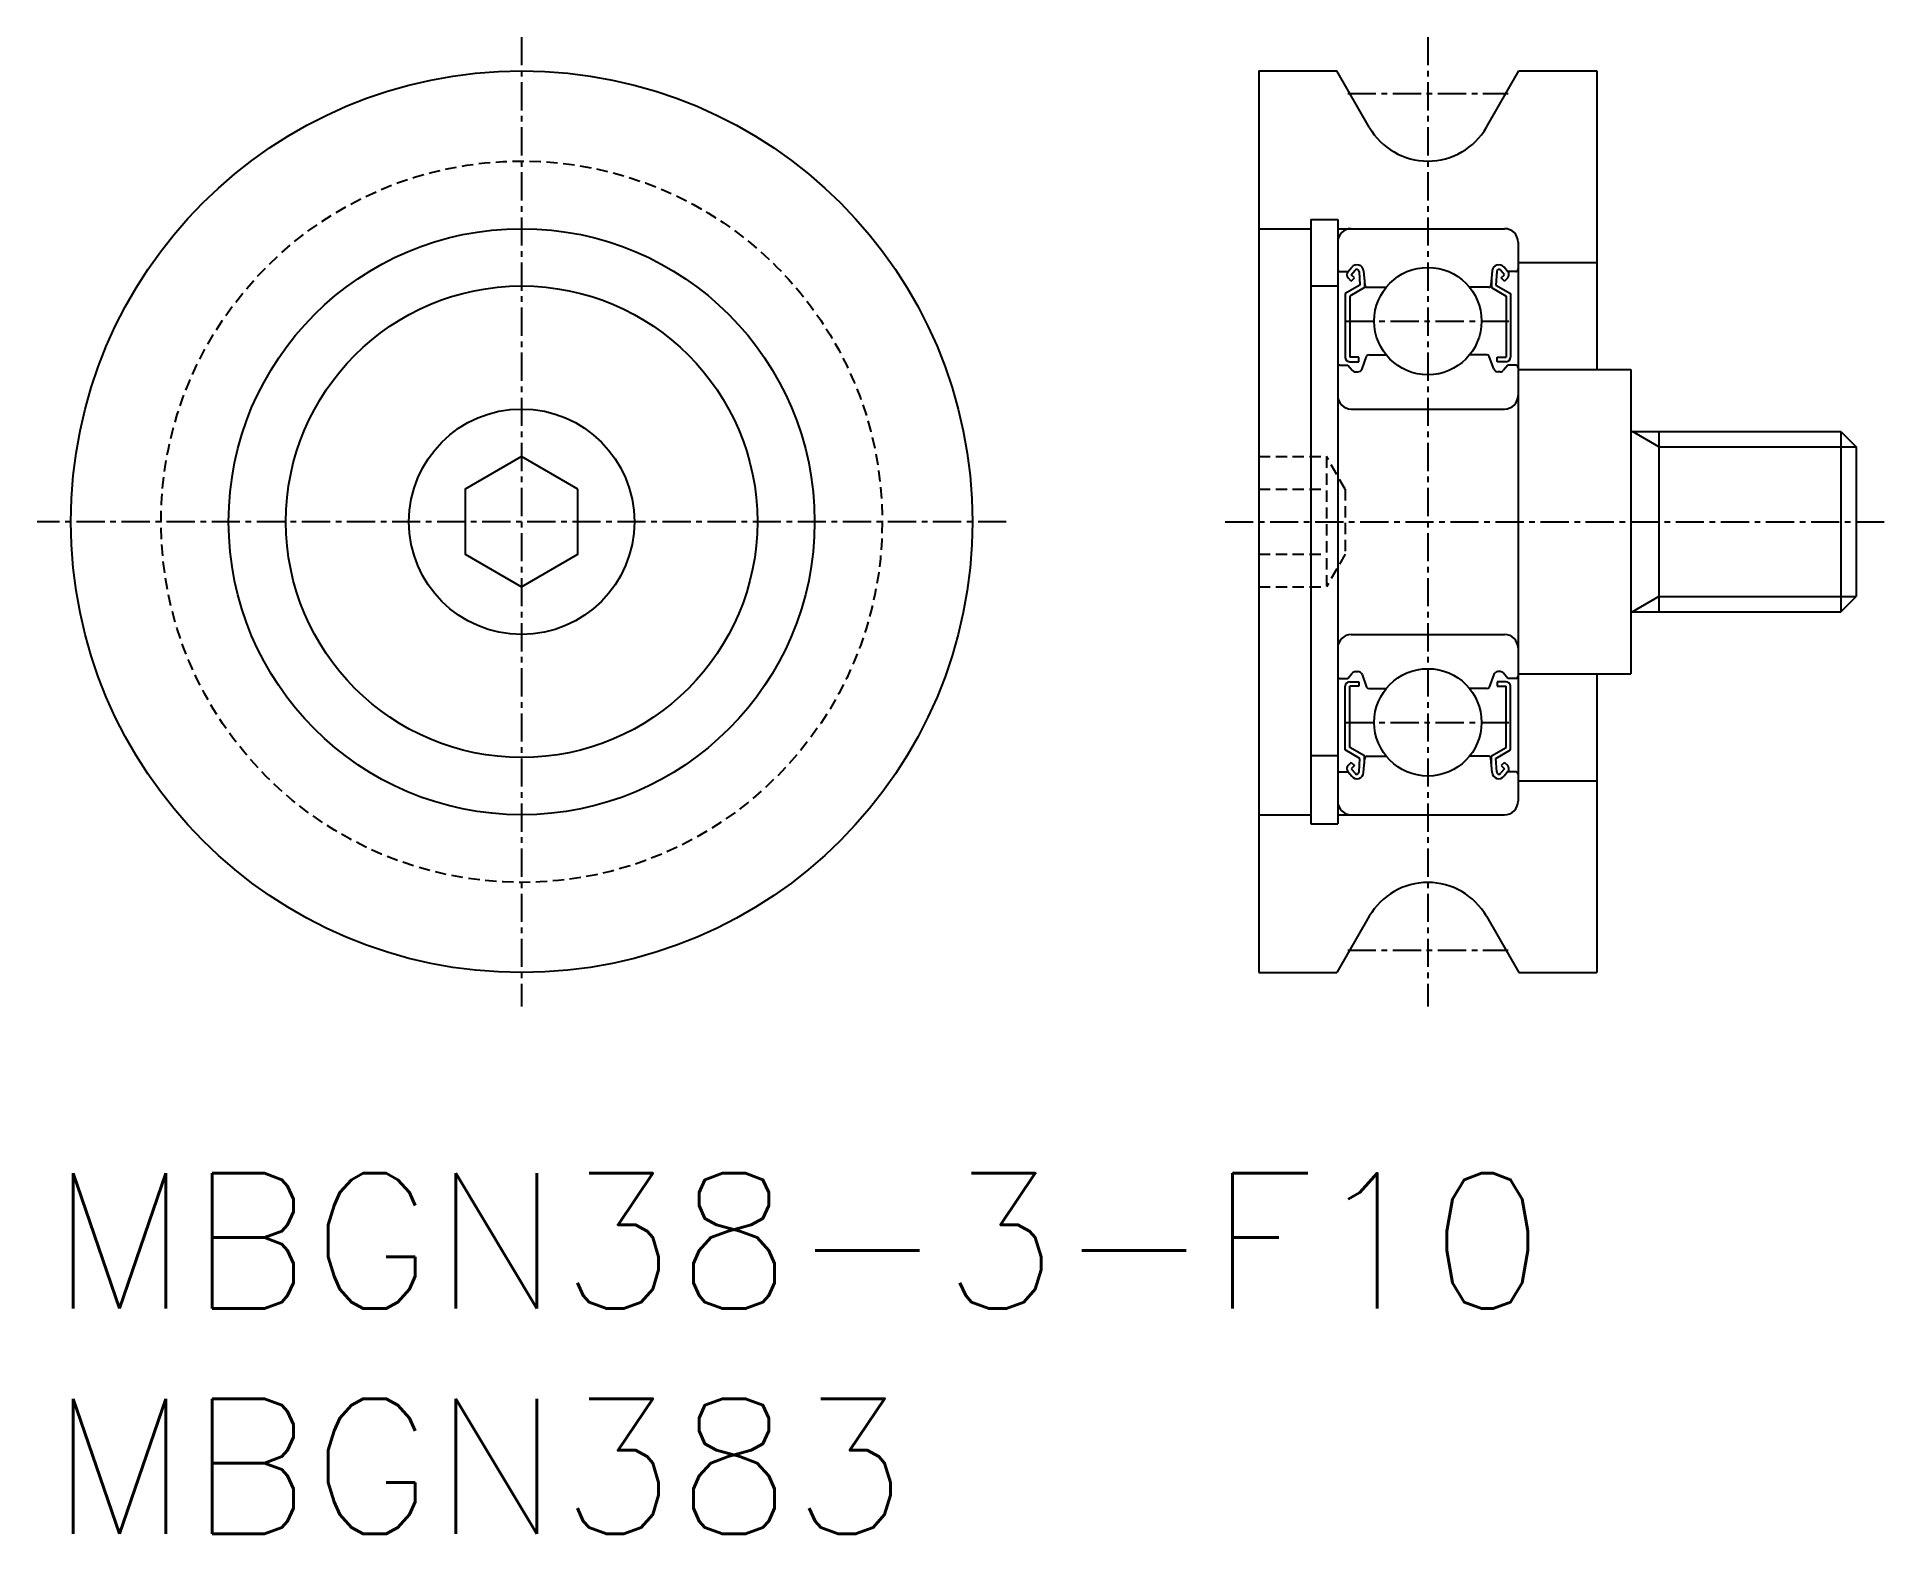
# Model space of a CAD drawing. Extents: x 1.9 to 84.1, y -3.8 to 62.7.
import ezdxf

# ---------------------------------------------------------------- set-up
doc = ezdxf.new("R2010")
doc.units = 0
doc.linetypes.add('CENTER', pattern=[2, 1.25, -0.25, 0.25, -0.25])
doc.linetypes.add('DASHED', pattern=[0.75, 0.5, -0.25])
doc.layers.get('0').update_dxf_attribs({"linetype": 'CONTINUOUS'})
doc.layers.add('CENTER', color=1, linetype='CENTER')
doc.styles.get("Standard").update_dxf_attribs({"font": 'txt.shx', "bigfont": 'bigfont.shx'})

msp = doc.modelspace()

# ---------------------------------------------------------------- linework, layer by layer
at = {"color": 7, "linetype": 'CONTINUOUS'}
for p, q in [((56.131, 61.152), (56.131, 21.152)), ((56.131, 61.152), (59.59, 61.152)), ((61.033, 58.652), (59.59, 61.152)), ((66.23, 58.652), (67.673, 61.152)), ((67.673, 61.152), (71.131, 61.152)), ((71.131, 61.152), (71.131, 47.902)), ((58.431, 54.552), (58.431, 27.752)), ((58.431, 54.552), (59.631, 54.552)), ((59.631, 54.552), (59.631, 27.752)), ((56.131, 54.152), (58.431, 54.152)), ((59.631, 54.152), (67.031, 54.152)), ((67.631, 53.552), (67.631, 28.752)), ((67.631, 52.652), (71.131, 52.652)), ((59.731, 52.252), (60.091, 52.252)), ((60.08, 52.238), (60.251, 52.443)), ((60.233, 51.827), (60.092, 51.969)), ((60.233, 52.11), (60.404, 52.313)), ((60.374, 51.969), (60.233, 52.11)), ((60.233, 51.827), (60.374, 51.969)), ((60.58, 52.254), (60.612, 51.653)), ((60.78, 52.276), (60.834, 51.644)), ((60.812, 51.898), (60.812, 51.537)), ((66.483, 52.276), (66.428, 51.644)), ((66.45, 51.898), (66.45, 51.537)), ((66.683, 52.254), (66.65, 51.653)), ((67.029, 52.11), (66.859, 52.313)), ((66.888, 51.969), (67.029, 52.11)), ((67.029, 51.827), (66.888, 51.969)), ((67.183, 52.238), (67.012, 52.443)), ((67.029, 51.827), (67.171, 51.969)), ((67.531, 52.252), (67.171, 52.252)), ((58.431, 51.611), (59.631, 51.611)), ((60.612, 51.653), (59.962, 51.277)), ((59.962, 51.277), (59.962, 48.452)), ((60.812, 51.537), (60.162, 51.162)), ((60.162, 51.162), (60.162, 48.452)), ((60.934, 51.552), (61.782, 51.552)), ((66.329, 51.552), (65.481, 51.552)), ((66.45, 51.537), (67.1, 51.162)), ((66.65, 51.653), (67.3, 51.277)), ((67.1, 51.162), (67.1, 48.452)), ((67.3, 51.277), (67.3, 48.452)), ((61.005, 48.552), (61.782, 48.552)), ((66.257, 48.552), (65.481, 48.552)), ((59.731, 48.102), (60.081, 48.102)), ((60.081, 48.102), (60.273, 47.874)), ((60.562, 48.452), (60.162, 48.452)), ((60.162, 48.252), (60.562, 48.252)), ((60.426, 47.802), (60.522, 47.802)), ((60.562, 48.252), (60.562, 48.452)), ((60.71, 47.934), (60.912, 48.487)), ((66.553, 47.934), (66.351, 48.487)), ((66.7, 48.252), (66.7, 48.452)), ((66.7, 48.452), (67.1, 48.452)), ((67.1, 48.252), (66.7, 48.252)), ((66.837, 47.802), (66.741, 47.802)), ((67.181, 48.102), (66.99, 47.874)), ((67.531, 48.102), (67.181, 48.102)), ((67.631, 47.902), (72.631, 47.902)), ((72.631, 47.902), (72.631, 34.402)), ((60.231, 46.152), (67.031, 46.152)), ((72.631, 45.152), (81.955, 45.152)), ((73.881, 45.152), (73.881, 37.152)), ((81.955, 45.152), (81.955, 37.152)), ((81.955, 45.152), (82.631, 44.476)), ((82.631, 44.476), (82.631, 37.829)), ((81.953, 37.152), (82.631, 37.83)), ((72.631, 37.152), (81.953, 37.152)), ((60.231, 36.152), (67.031, 36.152)), ((59.731, 34.202), (60.081, 34.202)), ((59.962, 31.027), (59.962, 33.852)), ((60.081, 34.202), (60.273, 34.431)), ((60.162, 34.052), (60.562, 34.052)), ((60.162, 31.142), (60.162, 33.852)), ((60.562, 33.852), (60.162, 33.852)), ((60.426, 34.502), (60.522, 34.502)), ((60.562, 34.052), (60.562, 33.852)), ((60.71, 34.371), (60.912, 33.818)), ((61.005, 33.752), (61.782, 33.752)), ((66.257, 33.752), (65.481, 33.752)), ((66.553, 34.371), (66.351, 33.818)), ((66.7, 34.052), (66.7, 33.852)), ((67.1, 34.052), (66.7, 34.052)), ((66.7, 33.852), (67.1, 33.852)), ((66.837, 34.502), (66.741, 34.502)), ((67.181, 34.202), (66.99, 34.431)), ((67.1, 31.142), (67.1, 33.852)), ((67.531, 34.202), (67.181, 34.202)), ((67.3, 31.027), (67.3, 33.852)), ((67.631, 34.402), (72.631, 34.402)), ((71.131, 34.402), (71.131, 21.152)), ((58.431, 30.779), (59.631, 30.779)), ((60.612, 30.651), (59.962, 31.027)), ((60.233, 30.477), (60.092, 30.336)), ((60.812, 30.767), (60.162, 31.142)), ((60.233, 30.477), (60.374, 30.335)), ((60.58, 30.051), (60.612, 30.651)), ((60.78, 30.028), (60.834, 30.661)), ((60.812, 30.406), (60.812, 30.767)), ((60.934, 30.752), (61.782, 30.752)), ((66.329, 30.752), (65.481, 30.752)), ((66.483, 30.028), (66.428, 30.661)), ((66.45, 30.767), (67.1, 31.142)), ((66.45, 30.406), (66.45, 30.767)), ((66.65, 30.651), (67.3, 31.027)), ((66.683, 30.051), (66.65, 30.651)), ((67.029, 30.477), (66.888, 30.335)), ((67.029, 30.477), (67.171, 30.336)), ((59.731, 30.052), (60.091, 30.052)), ((60.08, 30.066), (60.251, 29.862)), ((60.374, 30.335), (60.233, 30.194)), ((60.233, 30.194), (60.404, 29.992)), ((67.029, 30.194), (66.859, 29.992)), ((66.888, 30.335), (67.029, 30.194)), ((67.183, 30.066), (67.012, 29.862)), ((67.531, 30.052), (67.171, 30.052)), ((67.631, 29.652), (71.131, 29.652)), ((56.131, 28.152), (58.431, 28.152)), ((59.631, 28.152), (67.031, 28.152)), ((61.931, 28.152), (61.931, 28.152)), ((63.631, 28.152), (63.632, 28.152)), ((58.431, 27.752), (59.631, 27.752)), ((61.033, 23.652), (59.59, 21.152)), ((66.23, 23.652), (67.673, 21.152)), ((56.131, 21.152), (59.59, 21.152)), ((67.673, 21.152), (71.131, 21.152))]:
    msp.add_line(p, q, dxfattribs=at)
at = {"color": 3, "linetype": 'CONTINUOUS'}
for p, q in [((73.881, 44.476), (72.71, 45.152)), ((73.881, 44.476), (82.631, 44.476)), ((73.881, 37.83), (72.707, 37.152)), ((73.881, 37.83), (82.631, 37.83))]:
    msp.add_line(p, q, dxfattribs=at)
at = {"color": 3, "linetype": 'DASHED'}
for p, q in [((56.131, 44.039), (59.131, 44.039)), ((59.965, 42.596), (59.131, 44.039)), ((59.131, 44.039), (59.131, 38.266)), ((56.131, 42.596), (59.131, 42.596)), ((59.965, 42.596), (59.965, 39.709)), ((56.131, 39.709), (59.131, 39.709)), ((59.965, 39.709), (59.131, 38.266)), ((56.131, 38.266), (59.131, 38.266))]:
    msp.add_line(p, q, dxfattribs=at)
at = {"color": 7, "linetype": 'CONTINUOUS'}
msp.add_lwpolyline([(25.924, 42.596), (23.424, 44.039), (20.924, 42.596), (20.924, 39.709), (23.424, 38.266), (25.924, 39.709)], close=True, dxfattribs=at)
for centre, radius in [((23.424, 41.152), 20), ((23.424, 41.152), 13), ((63.631, 50.052), 2.381), ((23.424, 41.152), 10.459), ((23.424, 41.152), 5), ((63.631, 32.252), 2.381)]:
    msp.add_circle(centre, radius, dxfattribs=at)
at = {"color": 3, "linetype": 'DASHED'}
msp.add_circle((23.424, 41.152), 16, dxfattribs=at)
at = {"color": 7, "linetype": 'CONTINUOUS'}
for centre, radius, start, end in [((63.631, 60.152), 3, 210, 330), ((60.231, 53.552), 0.6, 90, 180), ((67.031, 53.552), 0.6, 0, 90), ((59.731, 52.352), 0.1, 180, 270), ((60.233, 52.11), 0.2, 140.13695, 225.00202), ((60.481, 52.251), 0.3, 4.93539, 140.13695), ((60.48, 52.248), 0.1, 3.10166, 139.95027), ((66.782, 52.251), 0.3, 39.86305, 175.06461), ((66.783, 52.248), 0.1, 40.04973, 176.89834), ((67.03, 52.11), 0.2, 314.99798, 39.86305), ((67.531, 52.352), 0.1, 270, 0), ((60.934, 51.652), 0.1, 184.93539, 270), ((66.329, 51.652), 0.1, 270, 355.06461), ((61.005, 48.452), 0.1, 90, 159.99156), ((66.257, 48.452), 0.1, 20.00844, 90), ((59.731, 48.002), 0.1, 90, 180.81025), ((60.162, 48.452), 0.2, 180, 270), ((60.426, 48.002), 0.2, 219.97618, 270), ((60.522, 48.002), 0.2, 270, 339.99156), ((66.741, 48.002), 0.2, 200.00844, 270), ((66.837, 48.002), 0.2, 270, 320.02382), ((67.1, 48.452), 0.2, 270, 0), ((67.531, 48.002), 0.1, 359.18975, 90), ((60.231, 46.752), 0.6, 180, 270), ((67.031, 46.752), 0.6, 270, 0), ((60.231, 35.552), 0.6, 90, 180), ((67.031, 35.552), 0.6, 0, 90), ((59.731, 34.302), 0.1, 179.18975, 270), ((60.162, 33.852), 0.2, 90, 180), ((60.426, 34.302), 0.2, 90, 140.02382), ((60.522, 34.302), 0.2, 20.00844, 90), ((61.005, 33.852), 0.1, 200.00844, 270), ((66.257, 33.852), 0.1, 270, 339.99156), ((66.741, 34.302), 0.2, 90, 159.99156), ((66.837, 34.302), 0.2, 39.97618, 90), ((67.1, 33.852), 0.2, 0, 90), ((67.531, 34.302), 0.1, 270, 0.81025), ((60.934, 30.652), 0.1, 90, 175.06461), ((66.329, 30.652), 0.1, 4.93539, 90), ((59.731, 29.952), 0.1, 90, 180), ((60.233, 30.194), 0.2, 134.99798, 219.86305), ((60.481, 30.054), 0.3, 219.86305, 355.06461), ((60.48, 30.056), 0.1, 220.04973, 356.89834), ((66.782, 30.054), 0.3, 184.93539, 320.13695), ((66.783, 30.056), 0.1, 183.10166, 319.95027), ((67.03, 30.194), 0.2, 320.13695, 45.00202), ((67.531, 29.952), 0.1, 0, 90), ((60.231, 28.752), 0.6, 180, 270), ((67.031, 28.752), 0.6, 270, 0), ((63.631, 22.152), 3, 30, 150)]:
    msp.add_arc(centre, radius, start, end, dxfattribs=at)
at = {"layer": 'CENTER', "color": 1, "linetype": 'CENTER'}
for p, q in [((23.424, 62.652), (23.424, 19.652)), ((63.631, 62.652), (63.631, 19.652)), ((60.076, 60.152), (67.187, 60.152)), ((59.975, 50.052), (67.287, 50.052)), ((44.924, 41.152), (1.924, 41.152)), ((54.631, 41.152), (84.131, 41.152)), ((59.975, 32.252), (67.287, 32.252)), ((60.076, 22.152), (67.187, 22.152))]:
    msp.add_line(p, q, dxfattribs=at)

# ---------------------------------------------------------------- texts
at = {"color": 7, "linetype": 'CONTINUOUS'}
for s, p in [('MBGN38-3-F10', (2.5, 6.25)), ('MBGN383', (2.5, -3.75))]:
    msp.add_text(s, height=6, dxfattribs=at).set_placement(p)

doc.saveas('drawing.dxf')
